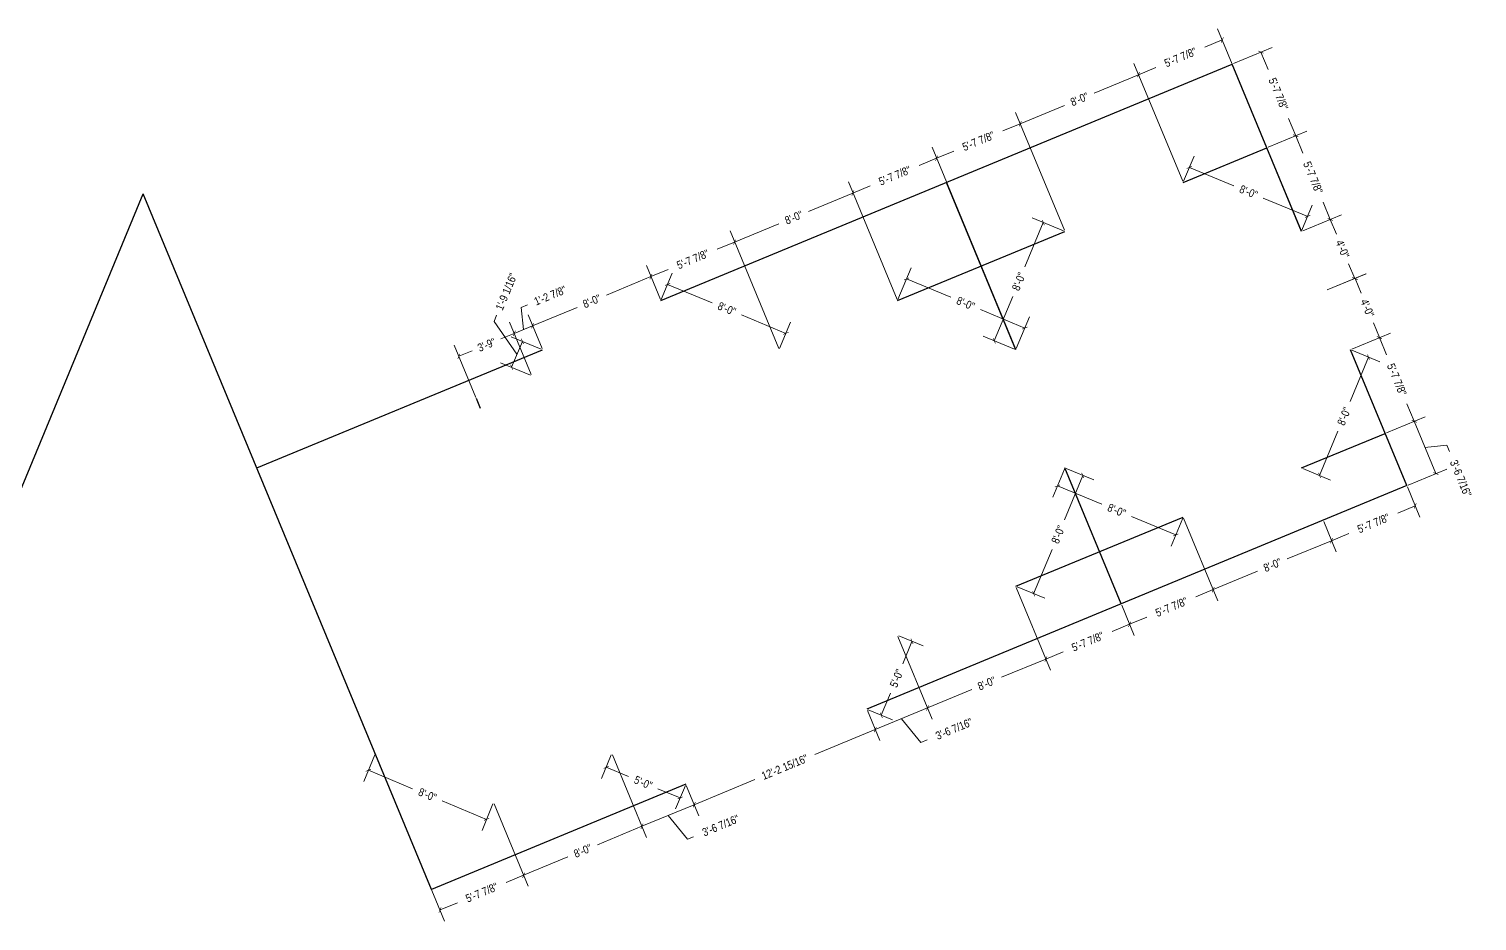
# Model space of a CAD drawing. Header units: inches. Extents: x 16197 to 18735, y 9254 to 10121.
# Drawn here: x 17650 to 18735, y 9280 to 9949 of the extents above; entities that cross this region are included whole.
import ezdxf

# ---------------------------------------------------------------- set-up
doc = ezdxf.new("R2010")
doc.units = ezdxf.units.IN
doc.header["$MEASUREMENT"] = 0
doc.styles.add('ARCHENTLTD', font='technical.ttf', dxfattribs={"height": 6})
doc.dimstyles.get("Standard").update_dxf_attribs({"dimtxt": 0.18, "dimasz": 0.18, "dimexe": 0.18, "dimexo": 0.0625, "dimgap": 0.09, "dimtad": 0, "dimtih": 1, "dimtoh": 1, "dimdec": 4, "dimzin": 0, "dimdsep": 46, "dimtxsty": 'Standard', "dimcen": 0.09, "dimadec": 0, "dimazin": 0, "dimtfac": 1, "dimtdec": 4, "dimtofl": 0, "dimtmove": 0, "dimatfit": 3, "dimfxl": 1, "dimtolj": 1, "dimtzin": 0, "dimarcsym": 0})

# ---------------------------------------------------------------- blocks, each defined once
blk = doc.blocks.new('_ArchTick')
at = {"color": 0, "linetype": 'ByBlock', "const_width": 0.15}
blk.add_lwpolyline([(-0.5, -0.5), (0.5, 0.5)], dxfattribs=at)
blk = doc.blocks.new('*D200')
at = {"color": 3, "lineweight": 9}
for p, q in [((18026.4, 9689.9), (18010.2, 9729)), ((18013.7, 9720.7), (18003.7, 9716.6)), ((17984.9, 9672.7), (17968.7, 9711.8)), ((17972.1, 9703.5), (17982, 9707.6))]:
    blk.add_line(p, q, dxfattribs=at)
at = {"color": 3, "lineweight": 9, "xscale": 3, "yscale": 3, "zscale": 3}
for p, rotation in [((18013.7, 9720.7), 22.49999999999786), ((17972.1, 9703.5), 202.4999999999979)]:
    blk.add_blockref('_ArchTick', p, dxfattribs=dict(at, rotation=rotation))
at = {"color": 3, "insert": (17992.9, 9712.1), "char_height": 6, "attachment_point": 5, "rotation": 22.5, "style": 'ARCHENTLTD'}
blk.add_mtext('\\A1;3\'-9"', dxfattribs=at)
blk = doc.blocks.new('*D201')
at = {"color": 3, "lineweight": 9}
for p, q in [((18018.9, 9740), (18023.5, 9742)), ((18020.5, 9723.6), (18018.9, 9740)), ((18026.4, 9689.9), (18010.2, 9729)), ((18013.7, 9720.7), (18027.4, 9726.4)), ((18034.5, 9709.4), (18024, 9734.7))]:
    blk.add_line(p, q, dxfattribs=at)
at = {"color": 3, "lineweight": 9, "xscale": 3, "yscale": 3, "zscale": 3}
for p, rotation in [((18027.4, 9726.4), 22.49999999999789), ((18013.7, 9720.7), 202.4999999999979)]:
    blk.add_blockref('_ArchTick', p, dxfattribs=dict(at, rotation=rotation))
at = {"color": 3, "insert": (18040.6, 9749), "char_height": 6, "attachment_point": 5, "rotation": 22.5, "style": 'ARCHENTLTD'}
blk.add_mtext('\\A1;1\'-2 7/8"', dxfattribs=at)
blk = doc.blocks.new('*D202')
at = {"color": 3, "lineweight": 9}
for p, q in [((18123.2, 9746.1), (18112.7, 9771.5)), ((18116.1, 9763.2), (18082.9, 9749.4)), ((18027.4, 9726.4), (18060.7, 9740.2)), ((18034.5, 9709.4), (18024, 9734.7))]:
    blk.add_line(p, q, dxfattribs=at)
at = {"color": 3, "lineweight": 9, "xscale": 3, "yscale": 3, "zscale": 3}
for p, rotation in [((18116.1, 9763.2), 22.49999999999789), ((18027.4, 9726.4), 202.4999999999979)]:
    blk.add_blockref('_ArchTick', p, dxfattribs=dict(at, rotation=rotation))
at = {"color": 3, "insert": (18071.8, 9744.8), "char_height": 6, "attachment_point": 5, "rotation": 22.5, "style": 'ARCHENTLTD'}
blk.add_mtext('\\A1;8\'-0"', dxfattribs=at)
blk = doc.blocks.new('*D203')
at = {"color": 3, "lineweight": 9}
for p, q in [((18211.9, 9709.4), (18175.4, 9797.5)), ((18178.8, 9789.1), (18165.8, 9783.8)), ((18123.2, 9746.1), (18112.7, 9771.5)), ((18116.1, 9763.2), (18129.1, 9768.6))]:
    blk.add_line(p, q, dxfattribs=at)
at = {"color": 3, "lineweight": 9, "xscale": 3, "yscale": 3, "zscale": 3}
for p, rotation in [((18178.8, 9789.1), 22.49999999999789), ((18116.1, 9763.2), 202.4999999999979)]:
    blk.add_blockref('_ArchTick', p, dxfattribs=dict(at, rotation=rotation))
at = {"color": 3, "insert": (18147.5, 9776.2), "char_height": 6, "attachment_point": 5, "rotation": 22.5, "style": 'ARCHENTLTD'}
blk.add_mtext('\\A1;5\'-7 7/8"', dxfattribs=at)
blk = doc.blocks.new('*D204')
at = {"color": 3, "lineweight": 9}
for p, q in [((18267.5, 9825.9), (18234.3, 9812.1)), ((18300.6, 9746.1), (18264.1, 9834.2)), ((18178.8, 9789.1), (18212.1, 9802.9)), ((18211.9, 9709.4), (18175.4, 9797.5))]:
    blk.add_line(p, q, dxfattribs=at)
at = {"color": 3, "lineweight": 9, "xscale": 3, "yscale": 3, "zscale": 3}
for p, rotation in [((18267.5, 9825.9), 22.49999999999789), ((18178.8, 9789.1), 202.4999999999979)]:
    blk.add_blockref('_ArchTick', p, dxfattribs=dict(at, rotation=rotation))
at = {"color": 3, "insert": (18223.2, 9807.5), "char_height": 6, "attachment_point": 5, "rotation": 22.5, "style": 'ARCHENTLTD'}
blk.add_mtext('\\A1;8\'-0"', dxfattribs=at)
blk = doc.blocks.new('*D205')
at = {"color": 3, "lineweight": 9}
for p, q in [((18389.3, 9709.4), (18326.8, 9860.2)), ((18330.2, 9851.9), (18317.2, 9846.5)), ((18300.6, 9746.1), (18264.1, 9834.2)), ((18267.5, 9825.9), (18280.5, 9831.3))]:
    blk.add_line(p, q, dxfattribs=at)
at = {"color": 3, "lineweight": 9, "xscale": 3, "yscale": 3, "zscale": 3}
for p, rotation in [((18330.2, 9851.9), 22.49999999999789), ((18267.5, 9825.9), 202.4999999999979)]:
    blk.add_blockref('_ArchTick', p, dxfattribs=dict(at, rotation=rotation))
at = {"color": 3, "insert": (18298.9, 9838.9), "char_height": 6, "attachment_point": 5, "rotation": 22.5, "style": 'ARCHENTLTD'}
blk.add_mtext('\\A1;5\'-7 7/8"', dxfattribs=at)
blk = doc.blocks.new('*D206')
at = {"color": 3, "lineweight": 9}
for p, q in [((18393, 9877.8), (18380, 9872.5)), ((18426, 9798.1), (18389.5, 9886.2)), ((18389.3, 9709.4), (18326.8, 9860.2)), ((18330.2, 9851.9), (18343.2, 9857.2))]:
    blk.add_line(p, q, dxfattribs=at)
at = {"color": 3, "lineweight": 9, "xscale": 3, "yscale": 3, "zscale": 3}
for p, rotation in [((18393, 9877.8), 22.49999999999789), ((18330.2, 9851.9), 202.4999999999979)]:
    blk.add_blockref('_ArchTick', p, dxfattribs=dict(at, rotation=rotation))
at = {"color": 3, "insert": (18361.6, 9864.8), "char_height": 6, "attachment_point": 5, "rotation": 22.5, "style": 'ARCHENTLTD'}
blk.add_mtext('\\A1;5\'-7 7/8"', dxfattribs=at)
blk = doc.blocks.new('*D207')
at = {"color": 3, "lineweight": 9}
for p, q in [((18514.7, 9834.8), (18478.2, 9922.9)), ((18481.6, 9914.6), (18448.4, 9900.8)), ((18393, 9877.8), (18426.2, 9891.6)), ((18426, 9798.1), (18389.5, 9886.2))]:
    blk.add_line(p, q, dxfattribs=at)
at = {"color": 3, "lineweight": 9, "xscale": 3, "yscale": 3, "zscale": 3}
for p, rotation in [((18481.6, 9914.6), 22.49999999999789), ((18393, 9877.8), 202.4999999999979)]:
    blk.add_blockref('_ArchTick', p, dxfattribs=dict(at, rotation=rotation))
at = {"color": 3, "insert": (18437.3, 9896.2), "char_height": 6, "attachment_point": 5, "rotation": 22.5, "style": 'ARCHENTLTD'}
blk.add_mtext('\\A1;8\'-0"', dxfattribs=at)
blk = doc.blocks.new('*D208')
at = {"color": 3, "lineweight": 9}
for p, q in [((18603.4, 9798.1), (18540.9, 9948.9)), ((18544.4, 9940.6), (18531.4, 9935.2)), ((18514.7, 9834.8), (18478.2, 9922.9)), ((18481.6, 9914.6), (18494.6, 9920))]:
    blk.add_line(p, q, dxfattribs=at)
at = {"color": 3, "lineweight": 9, "xscale": 3, "yscale": 3, "zscale": 3}
for p, rotation in [((18544.4, 9940.6), 22.49999999999789), ((18481.6, 9914.6), 202.4999999999979)]:
    blk.add_blockref('_ArchTick', p, dxfattribs=dict(at, rotation=rotation))
at = {"color": 3, "insert": (18513, 9927.6), "char_height": 6, "attachment_point": 5, "rotation": 22.5, "style": 'ARCHENTLTD'}
blk.add_mtext('\\A1;5\'-7 7/8"', dxfattribs=at)
blk = doc.blocks.new('*D209')
at = {"color": 3, "lineweight": 9}
for p, q in [((18604.7, 9797.5), (18633.7, 9809.5)), ((18625.3, 9806.1), (18629.9, 9795)), ((18643.7, 9761.8), (18639.1, 9772.8)), ((18623, 9753.2), (18652, 9765.2))]:
    blk.add_line(p, q, dxfattribs=at)
at = {"color": 3, "lineweight": 9, "xscale": 3, "yscale": 3, "zscale": 3}
for p, rotation in [((18625.3, 9806.1), 112.5000000000001), ((18643.7, 9761.8), 292.5000000000001)]:
    blk.add_blockref('_ArchTick', p, dxfattribs=dict(at, rotation=rotation))
at = {"color": 3, "insert": (18634.5, 9783.9), "char_height": 6, "attachment_point": 5, "rotation": 292.5, "style": 'ARCHENTLTD'}
blk.add_mtext('\\A1;4\'-0"', dxfattribs=at)
blk = doc.blocks.new('*D210')
at = {"color": 3, "lineweight": 9}
for p, q in [((18578.7, 9860.3), (18607.7, 9872.3)), ((18599.4, 9868.8), (18604.7, 9855.8)), ((18625.3, 9806.1), (18620, 9819.1)), ((18604.7, 9797.5), (18633.7, 9809.5))]:
    blk.add_line(p, q, dxfattribs=at)
at = {"color": 3, "lineweight": 9, "xscale": 3, "yscale": 3, "zscale": 3}
for p, rotation in [((18599.4, 9868.8), 112.5000000000001), ((18625.3, 9806.1), 292.5000000000001)]:
    blk.add_blockref('_ArchTick', p, dxfattribs=dict(at, rotation=rotation))
at = {"color": 3, "insert": (18612.4, 9837.5), "char_height": 6, "attachment_point": 5, "rotation": 292.5, "style": 'ARCHENTLTD'}
blk.add_mtext('\\A1;5\'-7 7/8"', dxfattribs=at)
blk = doc.blocks.new('*D211')
at = {"color": 3, "lineweight": 9}
for p, q in [((18552.7, 9923), (18581.7, 9935)), ((18573.4, 9931.5), (18578.8, 9918.5)), ((18599.4, 9868.8), (18594, 9881.8)), ((18578.7, 9860.3), (18607.7, 9872.3))]:
    blk.add_line(p, q, dxfattribs=at)
at = {"color": 3, "lineweight": 9, "xscale": 3, "yscale": 3, "zscale": 3}
for p, rotation in [((18573.4, 9931.5), 112.5000000000001), ((18599.4, 9868.8), 292.5000000000001)]:
    blk.add_blockref('_ArchTick', p, dxfattribs=dict(at, rotation=rotation))
at = {"color": 3, "insert": (18586.4, 9900.2), "char_height": 6, "attachment_point": 5, "rotation": 292.5, "style": 'ARCHENTLTD'}
blk.add_mtext('\\A1;5\'-7 7/8"', dxfattribs=at)
blk = doc.blocks.new('*D212')
at = {"color": 3, "lineweight": 9}
for p, q in [((18623, 9753.2), (18652.2, 9765.3)), ((18643.9, 9761.8), (18648.5, 9750.8)), ((18662.2, 9717.5), (18657.7, 9728.5)), ((18641.4, 9708.8), (18670.6, 9720.9))]:
    blk.add_line(p, q, dxfattribs=at)
at = {"color": 3, "lineweight": 9, "xscale": 3, "yscale": 3, "zscale": 3}
for p, rotation in [((18643.9, 9761.8), 112.5000000000026), ((18662.2, 9717.5), 292.5000000000026)]:
    blk.add_blockref('_ArchTick', p, dxfattribs=dict(at, rotation=rotation))
at = {"color": 3, "insert": (18653.1, 9739.6), "char_height": 6, "attachment_point": 5, "rotation": 292.5, "style": 'ARCHENTLTD'}
blk.add_mtext('\\A1;4\'-0"', dxfattribs=at)
blk = doc.blocks.new('*D213')
at = {"color": 3, "lineweight": 9}
for p, q in [((18641.4, 9708.8), (18670.6, 9720.9)), ((18662.2, 9717.5), (18667.6, 9704.5)), ((18688.2, 9654.8), (18682.8, 9667.8)), ((18667.4, 9646.1), (18696.5, 9658.2))]:
    blk.add_line(p, q, dxfattribs=at)
at = {"color": 3, "lineweight": 9, "xscale": 3, "yscale": 3, "zscale": 3}
for p, rotation in [((18662.2, 9717.5), 112.5000000000026), ((18688.2, 9654.8), 292.5000000000026)]:
    blk.add_blockref('_ArchTick', p, dxfattribs=dict(at, rotation=rotation))
at = {"color": 3, "insert": (18675.2, 9686.1), "char_height": 6, "attachment_point": 5, "rotation": 292.5, "style": 'ARCHENTLTD'}
blk.add_mtext('\\A1;5\'-7 7/8"', dxfattribs=at)
blk = doc.blocks.new('*D214')
at = {"color": 3, "lineweight": 9}
for p, q in [((18667.4, 9646.1), (18696.5, 9658.2)), ((18688.2, 9654.8), (18704.5, 9615.6)), ((18696.3, 9635.2), (18712.8, 9636.8)), ((18712.8, 9636.8), (18714.7, 9632.2)), ((18683.6, 9606.9), (18712.8, 9619))]:
    blk.add_line(p, q, dxfattribs=at)
at = {"color": 3, "lineweight": 9, "xscale": 3, "yscale": 3, "zscale": 3}
for p, rotation in [((18688.2, 9654.8), 112.5000000000026), ((18704.5, 9615.6), 292.5000000000026)]:
    blk.add_blockref('_ArchTick', p, dxfattribs=dict(at, rotation=rotation))
at = {"color": 3, "insert": (18723.1, 9612), "char_height": 6, "attachment_point": 5, "rotation": 292.5, "style": 'ARCHENTLTD'}
blk.add_mtext('\\A1;3\'-6 7/16"', dxfattribs=at)
blk = doc.blocks.new('*D215')
at = {"color": 3, "lineweight": 9}
for p, q in [((17998.5, 9729.7), (18000.4, 9734.4)), ((18015.7, 9705), (17998.5, 9729.7)), ((18033.9, 9708.8), (18011.4, 9718.2)), ((18011.7, 9695.3), (18019.8, 9714.7)), ((18025.9, 9689.4), (18003.4, 9698.7))]:
    blk.add_line(p, q, dxfattribs=at)
at = {"color": 3, "lineweight": 9, "xscale": 3, "yscale": 3, "zscale": 3}
for p, rotation in [((18019.8, 9714.7), 67.50000000000126), ((18011.7, 9695.3), 247.5000000000013)]:
    blk.add_blockref('_ArchTick', p, dxfattribs=dict(at, rotation=rotation))
at = {"color": 3, "insert": (18007.7, 9751.9), "char_height": 6, "attachment_point": 5, "rotation": 67.5, "style": 'ARCHENTLTD'}
blk.add_mtext('\\A1;1\'-9 1/16"', dxfattribs=at)
blk = doc.blocks.new('*D216')
at = {"color": 3, "lineweight": 9}
for p, q in [((18123.9, 9746.1), (18132.1, 9765.8)), ((18128.6, 9757.4), (18161.9, 9743.7)), ((18217.3, 9720.7), (18184.1, 9734.5)), ((18212.6, 9709.4), (18220.8, 9729))]:
    blk.add_line(p, q, dxfattribs=at)
at = {"color": 3, "lineweight": 9, "xscale": 3, "yscale": 3, "zscale": 3}
for p, rotation in [((18128.6, 9757.4), 157.5000000000009), ((18217.3, 9720.7), 337.5000000000009)]:
    blk.add_blockref('_ArchTick', p, dxfattribs=dict(at, rotation=rotation))
at = {"color": 3, "insert": (18173, 9739.1), "char_height": 6, "attachment_point": 5, "rotation": 337.5, "style": 'ARCHENTLTD'}
blk.add_mtext('\\A1;8\'-0"', dxfattribs=at)
blk = doc.blocks.new('*D217')
at = {"color": 3, "lineweight": 9}
for p, q in [((18301.3, 9746.1), (18311.1, 9769.8)), ((18307.7, 9761.5), (18340.9, 9747.7)), ((18396.4, 9724.7), (18363.1, 9738.5)), ((18390, 9709.4), (18399.8, 9733.1))]:
    blk.add_line(p, q, dxfattribs=at)
at = {"color": 3, "lineweight": 9, "xscale": 3, "yscale": 3, "zscale": 3}
for p, rotation in [((18307.7, 9761.5), 157.4999999999991), ((18396.4, 9724.7), 337.4999999999991)]:
    blk.add_blockref('_ArchTick', p, dxfattribs=dict(at, rotation=rotation))
at = {"color": 3, "insert": (18352, 9743.1), "char_height": 6, "attachment_point": 5, "rotation": 337.5, "style": 'ARCHENTLTD'}
blk.add_mtext('\\A1;8\'-0"', dxfattribs=at)
blk = doc.blocks.new('*D218')
at = {"color": 3, "lineweight": 9}
for p, q in [((18410.2, 9803.8), (18396.5, 9770.6)), ((18425.4, 9797.5), (18401.9, 9807.3)), ((18373.5, 9715.1), (18387.3, 9748.4)), ((18388.7, 9708.8), (18365.2, 9718.6))]:
    blk.add_line(p, q, dxfattribs=at)
at = {"color": 3, "lineweight": 9, "xscale": 3, "yscale": 3, "zscale": 3}
for p, rotation in [((18410.2, 9803.8), 67.4999999999999), ((18373.5, 9715.1), 247.4999999999999)]:
    blk.add_blockref('_ArchTick', p, dxfattribs=dict(at, rotation=rotation))
at = {"color": 3, "insert": (18391.9, 9759.5), "char_height": 6, "attachment_point": 5, "rotation": 67.5, "style": 'ARCHENTLTD'}
blk.add_mtext('\\A1;8\'-0"', dxfattribs=at)
blk = doc.blocks.new('*D219')
at = {"color": 3, "lineweight": 9}
for p, q in [((18515.4, 9834.8), (18523.2, 9853.4)), ((18519.7, 9845.1), (18553, 9831.3)), ((18608.4, 9808.4), (18575.1, 9822.1)), ((18604.1, 9798.1), (18611.8, 9816.7))]:
    blk.add_line(p, q, dxfattribs=at)
at = {"color": 3, "lineweight": 9, "xscale": 3, "yscale": 3, "zscale": 3}
for p, rotation in [((18519.7, 9845.1), 157.5000000000001), ((18608.4, 9808.4), 337.5000000000001)]:
    blk.add_blockref('_ArchTick', p, dxfattribs=dict(at, rotation=rotation))
at = {"color": 3, "insert": (18564.1, 9826.7), "char_height": 6, "attachment_point": 5, "rotation": 337.5, "style": 'ARCHENTLTD'}
blk.add_mtext('\\A1;8\'-0"', dxfattribs=at)
blk = doc.blocks.new('*D220')
at = {"color": 3, "lineweight": 9}
for p, q in [((18641.4, 9708.1), (18662.4, 9699.4)), ((18654, 9702.9), (18640.3, 9669.6)), ((18617.3, 9614.2), (18631.1, 9647.4)), ((18604.7, 9619.4), (18625.6, 9610.7))]:
    blk.add_line(p, q, dxfattribs=at)
at = {"color": 3, "lineweight": 9, "xscale": 3, "yscale": 3, "zscale": 3}
for p, rotation in [((18654, 9702.9), 67.49999999999824), ((18617.3, 9614.2), 247.4999999999982)]:
    blk.add_blockref('_ArchTick', p, dxfattribs=dict(at, rotation=rotation))
at = {"color": 3, "insert": (18635.7, 9658.5), "char_height": 6, "attachment_point": 5, "rotation": 67.5, "style": 'ARCHENTLTD'}
blk.add_mtext('\\A1;8\'-0"', dxfattribs=at)
blk = doc.blocks.new('*D221')
at = {"color": 3, "lineweight": 9}
for p, q in [((18683.1, 9605.6), (18692.5, 9583)), ((18689, 9591.3), (18676, 9585.9)), ((18620.4, 9579.7), (18629.7, 9557)), ((18626.3, 9565.3), (18639.3, 9570.7))]:
    blk.add_line(p, q, dxfattribs=at)
at = {"color": 3, "lineweight": 9, "xscale": 3, "yscale": 3, "zscale": 3}
for p, rotation in [((18689, 9591.3), 22.49999999999912), ((18626.3, 9565.3), 202.4999999999991)]:
    blk.add_blockref('_ArchTick', p, dxfattribs=dict(at, rotation=rotation))
at = {"color": 3, "insert": (18657.7, 9578.3), "char_height": 6, "attachment_point": 5, "rotation": 22.5, "style": 'ARCHENTLTD'}
blk.add_mtext('\\A1;5\'-7 7/8"', dxfattribs=at)
blk = doc.blocks.new('*D222')
at = {"color": 3, "lineweight": 9}
for p, q in [((18515.4, 9582.1), (18541.1, 9520.3)), ((18620.4, 9579.7), (18629.7, 9557)), ((18626.3, 9565.3), (18593.1, 9551.6)), ((18537.6, 9528.6), (18570.9, 9542.4))]:
    blk.add_line(p, q, dxfattribs=at)
at = {"color": 3, "lineweight": 9, "xscale": 3, "yscale": 3, "zscale": 3}
for p, rotation in [((18626.3, 9565.3), 22.49999999999904), ((18537.6, 9528.6), 202.499999999999)]:
    blk.add_blockref('_ArchTick', p, dxfattribs=dict(at, rotation=rotation))
at = {"color": 3, "insert": (18582, 9547), "char_height": 6, "attachment_point": 5, "rotation": 22.5, "style": 'ARCHENTLTD'}
blk.add_mtext('\\A1;8\'-0"', dxfattribs=at)
blk = doc.blocks.new('*D223')
at = {"color": 3, "lineweight": 9}
for p, q in [((18515.4, 9582.1), (18541.1, 9520.3)), ((18537.6, 9528.6), (18524.6, 9523.2)), ((18469, 9516.9), (18478.3, 9494.3)), ((18474.9, 9502.6), (18487.9, 9508))]:
    blk.add_line(p, q, dxfattribs=at)
at = {"color": 3, "lineweight": 9, "xscale": 3, "yscale": 3, "zscale": 3}
for p, rotation in [((18537.6, 9528.6), 22.49999999999904), ((18474.9, 9502.6), 202.499999999999)]:
    blk.add_blockref('_ArchTick', p, dxfattribs=dict(at, rotation=rotation))
at = {"color": 3, "insert": (18506.3, 9515.6), "char_height": 6, "attachment_point": 5, "rotation": 22.5, "style": 'ARCHENTLTD'}
blk.add_mtext('\\A1;5\'-7 7/8"', dxfattribs=at)
blk = doc.blocks.new('*D224')
at = {"color": 3, "lineweight": 9}
for p, q in [((18390, 9530.2), (18415.6, 9468.3)), ((18469, 9516.9), (18478.3, 9494.3)), ((18474.9, 9502.6), (18461.9, 9497.2)), ((18412.2, 9476.6), (18425.2, 9482))]:
    blk.add_line(p, q, dxfattribs=at)
at = {"color": 3, "lineweight": 9, "xscale": 3, "yscale": 3, "zscale": 3}
for p, rotation in [((18474.9, 9502.6), 22.49999999999904), ((18412.2, 9476.6), 202.499999999999)]:
    blk.add_blockref('_ArchTick', p, dxfattribs=dict(at, rotation=rotation))
at = {"color": 3, "insert": (18443.5, 9489.6), "char_height": 6, "attachment_point": 5, "rotation": 22.5, "style": 'ARCHENTLTD'}
blk.add_mtext('\\A1;5\'-7 7/8"', dxfattribs=at)
blk = doc.blocks.new('*D225')
at = {"color": 3, "lineweight": 9}
for p, q in [((18390, 9530.2), (18415.6, 9468.3)), ((18301.3, 9493.4), (18326.9, 9431.6)), ((18412.2, 9476.6), (18378.9, 9462.9)), ((18323.5, 9439.9), (18356.7, 9453.7))]:
    blk.add_line(p, q, dxfattribs=at)
at = {"color": 3, "lineweight": 9, "xscale": 3, "yscale": 3, "zscale": 3}
for p, rotation in [((18412.2, 9476.6), 22.49999999999904), ((18323.5, 9439.9), 202.499999999999)]:
    blk.add_blockref('_ArchTick', p, dxfattribs=dict(at, rotation=rotation))
at = {"color": 3, "insert": (18367.8, 9458.3), "char_height": 6, "attachment_point": 5, "rotation": 22.5, "style": 'ARCHENTLTD'}
blk.add_mtext('\\A1;8\'-0"', dxfattribs=at)
blk = doc.blocks.new('*D226')
at = {"color": 3, "lineweight": 9}
for p, q in [((18301.3, 9493.4), (18326.9, 9431.6)), ((18278.4, 9438), (18287.7, 9415.4)), ((18323.5, 9439.9), (18284.3, 9423.7)), ((18303.9, 9431.8), (18318.4, 9413.9)), ((18318.4, 9413.9), (18323.1, 9415.9))]:
    blk.add_line(p, q, dxfattribs=at)
at = {"color": 3, "lineweight": 9, "xscale": 3, "yscale": 3, "zscale": 3}
for p, rotation in [((18323.5, 9439.9), 22.49999999999904), ((18284.3, 9423.7), 202.499999999999)]:
    blk.add_blockref('_ArchTick', p, dxfattribs=dict(at, rotation=rotation))
at = {"color": 3, "insert": (18343.3, 9424.2), "char_height": 6, "attachment_point": 5, "rotation": 22.5, "style": 'ARCHENTLTD'}
blk.add_mtext('\\A1;3\'-6 7/16"', dxfattribs=at)
blk = doc.blocks.new('*D227')
at = {"color": 3, "lineweight": 9}
for p, q in [((18278.4, 9438), (18287.7, 9415.4)), ((18284.3, 9423.7), (18239, 9404.9)), ((18142.6, 9381.8), (18152, 9359.1)), ((18148.6, 9367.4), (18193.9, 9386.2))]:
    blk.add_line(p, q, dxfattribs=at)
at = {"color": 3, "lineweight": 9, "xscale": 3, "yscale": 3, "zscale": 3}
for p, rotation in [((18284.3, 9423.7), 22.49999999999904), ((18148.6, 9367.4), 202.499999999999)]:
    blk.add_blockref('_ArchTick', p, dxfattribs=dict(at, rotation=rotation))
at = {"color": 3, "insert": (18216.4, 9395.6), "char_height": 6, "attachment_point": 5, "rotation": 22.5, "style": 'ARCHENTLTD'}
blk.add_mtext('\\A1;12\'-2 15/16"', dxfattribs=at)
blk = doc.blocks.new('*D228')
at = {"color": 3, "lineweight": 9}
for p, q in [((18087.2, 9404.7), (18112.8, 9342.9)), ((18142.6, 9381.8), (18152, 9359.1)), ((18148.6, 9367.4), (18109.4, 9351.2)), ((18129, 9359.3), (18143.5, 9341.5)), ((18143.5, 9341.5), (18148.1, 9343.4))]:
    blk.add_line(p, q, dxfattribs=at)
at = {"color": 3, "lineweight": 9, "xscale": 3, "yscale": 3, "zscale": 3}
for p, rotation in [((18148.6, 9367.4), 22.49999999999904), ((18109.4, 9351.2), 202.499999999999)]:
    blk.add_blockref('_ArchTick', p, dxfattribs=dict(at, rotation=rotation))
at = {"color": 3, "insert": (18168.4, 9351.8), "char_height": 6, "attachment_point": 5, "rotation": 22.5, "style": 'ARCHENTLTD'}
blk.add_mtext('\\A1;3\'-6 7/16"', dxfattribs=at)
blk = doc.blocks.new('*D229')
at = {"color": 3, "lineweight": 9}
for p, q in [((18087.2, 9404.7), (18112.8, 9342.9)), ((17998.5, 9368), (18024.1, 9306.2)), ((18109.4, 9351.2), (18076.1, 9337.4)), ((18020.7, 9314.5), (18053.9, 9328.2))]:
    blk.add_line(p, q, dxfattribs=at)
at = {"color": 3, "lineweight": 9, "xscale": 3, "yscale": 3, "zscale": 3}
for p, rotation in [((18109.4, 9351.2), 22.49999999999904), ((18020.7, 9314.5), 202.499999999999)]:
    blk.add_blockref('_ArchTick', p, dxfattribs=dict(at, rotation=rotation))
at = {"color": 3, "insert": (18065, 9332.8), "char_height": 6, "attachment_point": 5, "rotation": 22.5, "style": 'ARCHENTLTD'}
blk.add_mtext('\\A1;8\'-0"', dxfattribs=at)
blk = doc.blocks.new('*D230')
at = {"color": 3, "lineweight": 9}
for p, q in [((17909.8, 9404.7), (17961.4, 9280.2)), ((17998.5, 9368), (18024.1, 9306.2)), ((18020.7, 9314.5), (18007.7, 9309.1)), ((17958, 9288.5), (17971, 9293.9))]:
    blk.add_line(p, q, dxfattribs=at)
at = {"color": 3, "lineweight": 9, "xscale": 3, "yscale": 3, "zscale": 3}
for p, rotation in [((18020.7, 9314.5), 22.49999999999904), ((17958, 9288.5), 202.499999999999)]:
    blk.add_blockref('_ArchTick', p, dxfattribs=dict(at, rotation=rotation))
at = {"color": 3, "insert": (17989.3, 9301.5), "char_height": 6, "attachment_point": 5, "rotation": 22.5, "style": 'ARCHENTLTD'}
blk.add_mtext('\\A1;5\'-7 7/8"', dxfattribs=at)
blk = doc.blocks.new('*D231')
at = {"color": 3, "lineweight": 9}
for p, q in [((18426, 9618.8), (18417.4, 9598)), ((18420.8, 9606.3), (18454.1, 9592.6)), ((18509.5, 9569.6), (18476.3, 9583.4)), ((18514.7, 9582.1), (18506.1, 9561.3))]:
    blk.add_line(p, q, dxfattribs=at)
at = {"color": 3, "lineweight": 9, "xscale": 3, "yscale": 3, "zscale": 3}
for p, rotation in [((18420.8, 9606.3), 157.5000000000049), ((18509.5, 9569.6), 337.5000000000049)]:
    blk.add_blockref('_ArchTick', p, dxfattribs=dict(at, rotation=rotation))
at = {"color": 3, "insert": (18465.2, 9588), "char_height": 6, "attachment_point": 5, "rotation": 337.5, "style": 'ARCHENTLTD'}
blk.add_mtext('\\A1;8\'-0"', dxfattribs=at)
blk = doc.blocks.new('*D232')
at = {"color": 3, "lineweight": 9}
for p, q in [((18427.3, 9619.4), (18448.1, 9610.8)), ((18439.8, 9614.2), (18426, 9581)), ((18403, 9525.5), (18416.8, 9558.8)), ((18390.6, 9530.7), (18411.3, 9522.1))]:
    blk.add_line(p, q, dxfattribs=at)
at = {"color": 3, "lineweight": 9, "xscale": 3, "yscale": 3, "zscale": 3}
for p, rotation in [((18439.8, 9614.2), 67.49999999999908), ((18403, 9525.5), 247.4999999999991)]:
    blk.add_blockref('_ArchTick', p, dxfattribs=dict(at, rotation=rotation))
at = {"color": 3, "insert": (18421.4, 9569.9), "char_height": 6, "attachment_point": 5, "rotation": 67.5, "style": 'ARCHENTLTD'}
blk.add_mtext('\\A1;8\'-0"', dxfattribs=at)
blk = doc.blocks.new('*D233')
at = {"color": 3, "lineweight": 9}
for p, q in [((18301.9, 9494), (18320.1, 9486.4)), ((18311.8, 9489.8), (18304.9, 9473.1)), ((18288.8, 9434.4), (18295.8, 9451.1)), ((18278.9, 9438.5), (18297.2, 9431))]:
    blk.add_line(p, q, dxfattribs=at)
at = {"color": 3, "lineweight": 9, "xscale": 3, "yscale": 3, "zscale": 3}
for p, rotation in [((18311.8, 9489.8), 67.49999999999874), ((18288.8, 9434.4), 247.4999999999987)]:
    blk.add_blockref('_ArchTick', p, dxfattribs=dict(at, rotation=rotation))
at = {"color": 3, "insert": (18300.3, 9462.1), "char_height": 6, "attachment_point": 5, "rotation": 67.5, "style": 'ARCHENTLTD'}
blk.add_mtext('\\A1;5\'-0"', dxfattribs=at)
blk = doc.blocks.new('*D234')
at = {"color": 3, "lineweight": 9}
for p, q in [((18086.4, 9404.7), (18079.1, 9387.1)), ((18082.6, 9395.4), (18099.3, 9388.5)), ((18138, 9372.5), (18121.3, 9379.4)), ((18141.9, 9381.8), (18134.6, 9364.2))]:
    blk.add_line(p, q, dxfattribs=at)
at = {"color": 3, "lineweight": 9, "xscale": 3, "yscale": 3, "zscale": 3}
for p, rotation in [((18082.6, 9395.4), 157.5000000000003), ((18138, 9372.5), 337.5000000000003)]:
    blk.add_blockref('_ArchTick', p, dxfattribs=dict(at, rotation=rotation))
at = {"color": 3, "insert": (18110.3, 9383.9), "char_height": 6, "attachment_point": 5, "rotation": 337.5, "style": 'ARCHENTLTD'}
blk.add_mtext('\\A1;5\'-0"', dxfattribs=at)
blk = doc.blocks.new('*D235')
at = {"color": 3, "lineweight": 9}
for p, q in [((17909.1, 9404.7), (17900.8, 9384.8)), ((17904.3, 9393.2), (17937.5, 9379.4)), ((17992.9, 9356.4), (17959.7, 9370.2)), ((17997.7, 9368), (17989.5, 9348.1))]:
    blk.add_line(p, q, dxfattribs=at)
at = {"color": 3, "lineweight": 9, "xscale": 3, "yscale": 3, "zscale": 3}
for p, rotation in [((17904.3, 9393.2), 157.5000000000011), ((17992.9, 9356.4), 337.5000000000011)]:
    blk.add_blockref('_ArchTick', p, dxfattribs=dict(at, rotation=rotation))
at = {"color": 3, "insert": (17948.6, 9374.8), "char_height": 6, "attachment_point": 5, "rotation": 337.5, "style": 'ARCHENTLTD'}
blk.add_mtext('\\A1;8\'-0"', dxfattribs=at)

msp = doc.modelspace()

# ---------------------------------------------------------------- linework, layer by layer
at = {"color": 6}
for p, q in [((18123.55651, 9745.20263), (18551.80147, 9922.5875)), ((18603.7563, 9797.15746), (18551.80147, 9922.5875)), ((18515.06386, 9833.89507), (18577.77889, 9859.87248)), ((17511.27307, 9283.69801), (17735.61066, 9825.29686)), ((17951.64733, 9303.7382), (17735.61066, 9825.29686)), ((18389.63382, 9708.46502), (18337.67899, 9833.89507)), ((18300.94139, 9745.20263), (18426.37143, 9797.15746)), ((17820.7416, 9619.77259), (18034.86408, 9708.46502)), ((18682.70721, 9606.55311), (18640.49391, 9708.46502)), ((17988.29675, 9664.40864), (17985.23528, 9671.79967)), ((18603.7563, 9619.77259), (18666.47132, 9645.75)), ((18468.58473, 9517.86068), (18426.37143, 9619.77259)), ((18682.70721, 9606.55311), (18277.98038, 9438.90977)), ((18389.63382, 9531.08015), (18515.06386, 9583.03498)), ((18142.25168, 9382.6891), (17951.64733, 9303.7382))]:
    msp.add_line(p, q, dxfattribs=at)

# ---------------------------------------------------------------- dimensions: what is measured, and where the dimension line sits
for base, p1, p2, angle, picture, middle in [((18544.36069, 9940.55114), (18515.06386, 9833.89507), (18603.7563, 9797.15746), 202.5, '*D208', (18513.00318, 9927.56243)), ((18573.38441, 9931.52745), (18577.77889, 9859.87248), (18551.80147, 9922.5875), 292.5, '*D211', (18586.37312, 9900.16994)), ((18481.64567, 9914.57373), (18426.37143, 9797.15746), (18515.06386, 9833.89507), 202.5, '*D207', (18437.29945, 9896.20492)), ((18392.95324, 9877.83612), (18389.63382, 9708.46502), (18426.37143, 9797.15746), 202.5, '*D206', (18361.59572, 9864.84741)), ((18599.361822, 9868.812426), (18603.7563, 9797.157459), (18577.778887, 9859.872482), 292.5, '*D210', (18612.350528, 9837.454914)), ((18330.238213, 9851.858705), (18300.941385, 9745.202634), (18389.63382, 9708.465024), 202.5, '*D205', (18298.880702, 9838.869998)), ((18267.52319, 9825.88129), (18212.24895, 9708.46502), (18300.94139, 9745.20263), 202.5, '*D204', (18223.17697, 9807.51249)), ((18178.83076, 9789.14368), (18123.55651, 9745.20263), (18212.24895, 9708.46502), 202.5, '*D203', (18147.47324, 9776.15498)), ((18116.11573, 9763.16627), (18034.86408, 9708.46502), (18123.55651, 9745.20263), 202.5, '*D202', (18071.76952, 9744.79746)), ((18027.4233, 9726.42866), (18026.80986, 9689.02043), (18034.86408, 9708.46502), 202.5, '*D201', (18025.80486, 9742.91777)), ((18688.224103, 9654.760298), (18640.49391, 9708.465024), (18666.471322, 9645.750002), 112.5, '*D213', (18675.235396, 9686.11781)), ((18704.45999, 9615.56341), (18666.47132, 9645.75), (18682.70721, 9606.55311), 112.5, '*D214', (18715.67875, 9629.90559)), ((18474.897556, 9502.620157), (18515.063865, 9583.034979), (18468.584726, 9517.860678), 22.5, '*D223', (18506.255067, 9515.608863)), ((18537.61258, 9528.59757), (18619.99218, 9580.5757), (18515.06386, 9583.03498), 22.5, '*D222', (18581.9588, 9546.96637)), ((18323.4901, 9439.90513), (18389.63382, 9531.08015), (18300.94139, 9494.34254), 22.5, '*D225', (18367.83632, 9458.27394)), ((18412.18253, 9476.64274), (18468.58473, 9517.86068), (18389.63382, 9531.08015), 22.5, '*D224', (18443.54004, 9489.63145)), ((18284.29321, 9423.66925), (18300.94139, 9494.34254), (18277.98038, 9438.90977), 22.5, '*D226', (18325.37692, 9416.80922)), ((18148.56451, 9367.44858), (18277.98038, 9438.90977), (18142.25168, 9382.6891), 22.5, '*D227', (18216.42886, 9395.55892)), ((17957.960161, 9288.497677), (17998.12647, 9368.9125), (17909.434035, 9405.650109), 22.5, '*D230', (17989.317673, 9301.486383)), ((18020.67518, 9314.47509), (18086.81891, 9405.65011), (17998.12647, 9368.9125), 22.5, '*D229', (18065.0214, 9332.84389)), ((18109.36762, 9351.2127), (18142.25168, 9382.6891), (18086.81891, 9405.65011), 22.5, '*D228', (18150.45132, 9344.35266))]:
    dim = msp.add_linear_dim(base=base, p1=p1, p2=p2, angle=angle, dimstyle='Standard', override={"dimtxt": 6, "dimasz": 3, "dimexe": 9, "dimexo": 1, "dimgap": 2.5, "dimtih": 0, "dimtoh": 0, "dimrnd": 0.0625, "dimzin": 1, "dimlunit": 4, "dimtxsty": 'ARCHENTLTD', "dimblk": 'ArchTick', "dimcen": 6, "dimclrd": 3, "dimclre": 3, "dimclrt": 3, "dimadec": 2, "dimtmove": 1, "dimldrblk": 'ArchTick', "dimfrac": 2, "dimlwd": 9, "dimlwe": 9}, dxfattribs=at)
    dim.commit()
    dim.dimension.update_dxf_attribs({"geometry": picture, "text_midpoint": middle})
for p1, p2, distance, picture, middle in [((18515.06386, 9833.89507), (18603.7563, 9797.15746), 12.13996, '*D219', (18564.05584, 9826.74212)), ((18389.63382, 9708.46502), (18426.37143, 9797.15746), 17.45956, '*D218', (18391.87209, 9759.49273)), ((18622.1251, 9752.81124), (18603.7563, 9797.15746), -23.3612, '*D209', (18634.52364, 9783.92429)), ((18300.94139, 9745.20263), (18389.63382, 9708.46502), 17.62539, '*D217', (18352.03255, 9743.11757)), ((18123.55651, 9745.20263), (18212.24895, 9708.46502), 13.24361, '*D216', (18172.97084, 9739.06933)), ((18622.1251, 9752.81124), (18640.49391, 9708.46502), 23.54504, '*D212', (18653.06229, 9739.64843)), ((17985.23528, 9671.79967), (18026.80986, 9689.02043), 34.32595, '*D200', (17992.8866, 9712.12309)), ((18603.7563, 9619.77259), (18640.49391, 9708.46502), -14.66755, '*D220', (18635.67616, 9658.50578)), ((18389.63382, 9531.08015), (18426.37143, 9619.77259), -14.49805, '*D232', (18421.39708, 9569.87821)), ((18426.37143, 9619.77259), (18515.06386, 9583.03498), -14.5306, '*D231', (18465.15703, 9587.97926)), ((18682.70721, 9606.55311), (18619.99218, 9580.5757), 16.49622, '*D221', (18657.66252, 9578.32389)), ((18277.98038, 9438.90977), (18300.94139, 9494.34254), -11.7536, '*D233', (18300.3198, 9462.12825)), ((17909.43404, 9405.65011), (17998.12647, 9368.9125), -13.5281, '*D235', (17948.60327, 9374.78297)), ((18086.81891, 9405.65011), (18142.25168, 9382.6891), -11.06279, '*D234', (18110.30174, 9383.94892))]:
    dim = msp.add_aligned_dim(p1=p1, p2=p2, distance=distance, dimstyle='Standard', override={"dimtxt": 6, "dimasz": 3, "dimexe": 9, "dimexo": 1, "dimgap": 2.5, "dimtih": 0, "dimtoh": 0, "dimrnd": 0.0625, "dimzin": 1, "dimlunit": 4, "dimtxsty": 'ARCHENTLTD', "dimblk": 'ArchTick', "dimcen": 6, "dimclrd": 3, "dimclre": 3, "dimclrt": 3, "dimadec": 2, "dimtmove": 1, "dimldrblk": 'ArchTick', "dimfrac": 2, "dimlwd": 9, "dimlwe": 9}, dxfattribs=at)
    dim.commit()
    dim.dimension.update_dxf_attribs({"geometry": picture, "text_midpoint": middle})
dim = msp.add_linear_dim(base=(18019.75809, 9714.72213), p1=(18026.80986, 9689.02043), p2=(18034.86408, 9708.46502), angle=67.5, dimstyle='Standard', override={"dimtxt": 6, "dimasz": 3, "dimexe": 9, "dimexo": 1, "dimgap": 2.5, "dimtih": 0, "dimtoh": 0, "dimrnd": 0.0625, "dimzin": 1, "dimlunit": 4, "dimtxsty": 'ARCHENTLTD', "dimblk": 'ArchTick', "dimcen": 6, "dimclrd": 3, "dimclre": 3, "dimclrt": 3, "dimadec": 2, "dimtmove": 1, "dimldrblk": 'ArchTick', "dimfrac": 2, "dimlwd": 9, "dimlwe": 9}, dxfattribs=at)
dim.commit()
dim.dimension.update_dxf_attribs({"geometry": '*D215', "text_midpoint": (18001.38282, 9736.66094), "dimtype": 161})

doc.saveas('drawing.dxf')
